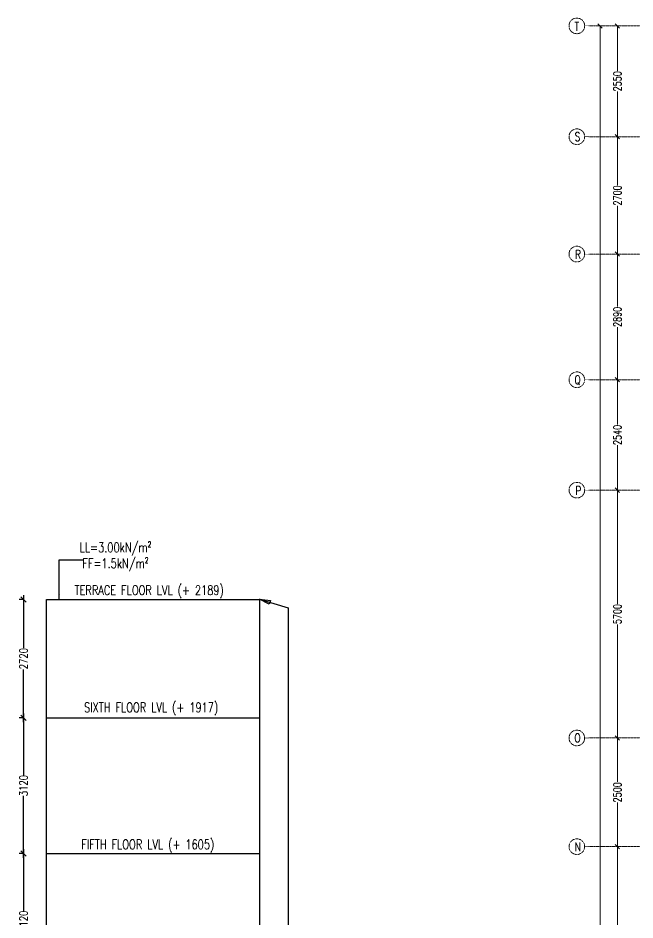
# Model space of a CAD drawing. Header units: millimetres. Extents: x -226110 to 125224, y -84 to 62581.
# Drawn here: x -6873 to 7305, y 39176 to 59922 of the extents above; entities that cross this region are included whole.
import ezdxf

# ---------------------------------------------------------------- set-up
doc = ezdxf.new("R2010")
doc.units = ezdxf.units.MM
doc.linetypes.add('CENTER', pattern=[2, 1.25, -0.25, 0.25, -0.25])
doc.linetypes.add('CENTER2', pattern=[28.575, 19.05, -3.175, 3.175, -3.175])
doc.layers.add('A-DIM-GRID', color=7, linetype='Continuous')
for name, color, linetype, lineweight in [('elevation 1', 7, 'Continuous', 20), ('Geo Text 100', 7, 'Continuous', 30), ('Geo-Dim  Sec & Plan', 250, 'Continuous', 25), ('Geo-DIM-GRID', 144, 'CENTER2', 13), ('Geo-GRID', 250, 'CENTER2', 13), ('Geo-Grid L', 250, 'CENTER', 13), ('Geo-Section Line', 84, 'Continuous', 18)]:
    doc.layers.add(name, color=color, linetype=linetype, lineweight=lineweight)
doc.styles.add('simplex', font='simplex.shx', dxfattribs={"width": 0.75})
doc.dimstyles.new('Geo1-100 Dim 100', dxfattribs={"dimtxt": 220, "dimasz": 120, "dimexe": 100, "dimexo": 0.2, "dimgap": 0.1, "dimtad": 0, "dimdec": 0, "dimdsep": 46, "dimtxsty": 'simplex', "dimblk": 'OBLIQUE', "dimcen": 5, "dimdle": 100, "dimclrd": 252, "dimclre": 250, "dimclrt": 34, "dimadec": 0, "dimazin": 0, "dimtfac": 1, "dimtdec": 0, "dimtmove": 0, "dimatfit": 3, "dimfxl": 200, "dimfxlon": 1, "dimlwd": -1, "dimlwe": -1, "dimarcsym": 0})
doc.dimstyles.new('Geo1-50 Dim 100 GRID', dxfattribs={"dimtxt": 125, "dimasz": 50, "dimexe": 0.11, "dimexo": 0.2, "dimgap": 0.1, "dimtad": 0, "dimdec": 0, "dimdsep": 46, "dimtxsty": 'simplex', "dimblk": 'ARCHTICK', "dimcen": 5, "dimdle": 11, "dimclrd": 8, "dimclre": 251, "dimclrt": 142, "dimadec": 0, "dimazin": 0, "dimtfac": 1, "dimtdec": 0, "dimtmove": 0, "dimatfit": 3, "dimldrblk": 'ARCHTICK', "dimfxl": 1, "dimlwd": 15, "dimlwe": 9, "dimarcsym": 0})

# ---------------------------------------------------------------- blocks, each defined once
blk = doc.blocks.new('_Oblique')
at = {"color": 0, "linetype": 'ByBlock', "lineweight": -2}
blk.add_line((-0.5, -0.5), (0.5, 0.5), dxfattribs=at)
blk = doc.blocks.new('*D452')
at = {"layer": 'Geo-DIM-GRID', "color": 8, "linetype": 'Continuous', "lineweight": 15, "transparency": 16777216}
for p, q in [((-11533, 49351), (-11533, 48303)), ((-11533, 46779), (-11533, 47827))]:
    blk.add_line(p, q, dxfattribs=at)
at = {"layer": 'Geo-DIM-GRID', "color": 251, "lineweight": 9, "transparency": 16777216}
for p, q in [((-11533, 49340), (-11533, 49340)), ((-11533, 46790), (-11533, 46790))]:
    blk.add_line(p, q, dxfattribs=at)
at = {"layer": 'Geo-DIM-GRID', "color": 8, "lineweight": 15, "transparency": 16777216, "xscale": 100, "yscale": 100, "zscale": 100}
for p, rotation in [((-11533, 49340), 90), ((-11533, 46790), 270)]:
    blk.add_blockref('_Oblique', p, dxfattribs=dict(at, rotation=rotation))
at = {"layer": 'Geo-DIM-GRID', "color": 142, "transparency": 16777216, "insert": (-11533, 48065), "char_height": 180, "attachment_point": 5, "rotation": 90, "style": 'simplex'}
blk.add_mtext('2550', dxfattribs=at)
blk = doc.blocks.new('_ArchTick')
at = {"color": 0, "linetype": 'ByBlock', "const_width": 0.15}
blk.add_lwpolyline([(-0.5, -0.5), (0.5, 0.5)], dxfattribs=at)
blk = doc.blocks.new('*D453')
at = {"layer": 'Geo-DIM-GRID', "color": 8, "linetype": 'Continuous', "lineweight": 15, "transparency": 16777216}
for p, q in [((-11533, 46801), (-11533, 45678)), ((-11533, 44079), (-11533, 45202))]:
    blk.add_line(p, q, dxfattribs=at)
at = {"layer": 'Geo-DIM-GRID', "color": 251, "lineweight": 9, "transparency": 16777216}
for p, q in [((-11533, 46790), (-11533, 46790)), ((-11533, 44090), (-11533, 44090))]:
    blk.add_line(p, q, dxfattribs=at)
at = {"layer": 'Geo-DIM-GRID', "color": 8, "lineweight": 15, "transparency": 16777216, "xscale": 100, "yscale": 100, "zscale": 100}
for p, rotation in [((-11533, 46790), 90), ((-11533, 44090), 270)]:
    blk.add_blockref('_Oblique', p, dxfattribs=dict(at, rotation=rotation))
at = {"layer": 'Geo-DIM-GRID', "color": 142, "transparency": 16777216, "insert": (-11533, 45440), "char_height": 180, "attachment_point": 5, "rotation": 90, "style": 'simplex'}
blk.add_mtext('2700', dxfattribs=at)
blk = doc.blocks.new('*D454')
at = {"layer": 'Geo-DIM-GRID', "color": 8, "linetype": 'Continuous', "lineweight": 15, "transparency": 16777216}
for p, q in [((-11533, 41211), (-11533, 40168)), ((-11533, 38649), (-11533, 39692))]:
    blk.add_line(p, q, dxfattribs=at)
at = {"layer": 'Geo-DIM-GRID', "color": 251, "lineweight": 9, "transparency": 16777216}
for p, q in [((-11533, 41200), (-11533, 41200)), ((-11533, 38660), (-11533, 38660))]:
    blk.add_line(p, q, dxfattribs=at)
at = {"layer": 'Geo-DIM-GRID', "color": 8, "lineweight": 15, "transparency": 16777216, "xscale": 100, "yscale": 100, "zscale": 100}
for p, rotation in [((-11533, 41200), 90), ((-11533, 38660), 270)]:
    blk.add_blockref('_Oblique', p, dxfattribs=dict(at, rotation=rotation))
at = {"layer": 'Geo-DIM-GRID', "color": 142, "transparency": 16777216, "insert": (-11533, 39930), "char_height": 180, "attachment_point": 5, "rotation": 90, "style": 'simplex'}
blk.add_mtext('2540', dxfattribs=at)
blk = doc.blocks.new('*D455')
at = {"layer": 'Geo-DIM-GRID', "color": 8, "linetype": 'Continuous', "lineweight": 15, "transparency": 16777216}
for p, q in [((-11533, 41211), (-11533, 40168)), ((-11533, 38649), (-11533, 39692))]:
    blk.add_line(p, q, dxfattribs=at)
at = {"layer": 'Geo-DIM-GRID', "color": 251, "lineweight": 9, "transparency": 16777216}
for p, q in [((-11533, 41200), (-11533, 41200)), ((-11533, 38660), (-11533, 38660))]:
    blk.add_line(p, q, dxfattribs=at)
at = {"layer": 'Geo-DIM-GRID', "color": 8, "lineweight": 15, "transparency": 16777216, "xscale": 100, "yscale": 100, "zscale": 100}
for p, rotation in [((-11533, 41200), 90), ((-11533, 38660), 270)]:
    blk.add_blockref('_Oblique', p, dxfattribs=dict(at, rotation=rotation))
at = {"layer": 'Geo-DIM-GRID', "color": 142, "transparency": 16777216, "insert": (-11533, 39930), "char_height": 180, "attachment_point": 5, "rotation": 90, "style": 'simplex'}
blk.add_mtext('2540', dxfattribs=at)
blk = doc.blocks.new('*D456')
at = {"layer": 'Geo-DIM-GRID', "color": 8, "linetype": 'Continuous', "lineweight": 15, "transparency": 16777216}
for p, q in [((-11533, 38671), (-11533, 36048)), ((-11533, 32949), (-11533, 35572))]:
    blk.add_line(p, q, dxfattribs=at)
at = {"layer": 'Geo-DIM-GRID', "color": 251, "lineweight": 9, "transparency": 16777216}
for p, q in [((-11533, 38660), (-11533, 38660)), ((-11533, 32960), (-11533, 32960))]:
    blk.add_line(p, q, dxfattribs=at)
at = {"layer": 'Geo-DIM-GRID', "color": 8, "lineweight": 15, "transparency": 16777216, "xscale": 100, "yscale": 100, "zscale": 100}
for p, rotation in [((-11533, 38660), 90), ((-11533, 32960), 270)]:
    blk.add_blockref('_Oblique', p, dxfattribs=dict(at, rotation=rotation))
at = {"layer": 'Geo-DIM-GRID', "color": 142, "transparency": 16777216, "insert": (-11533, 35810), "char_height": 180, "attachment_point": 5, "rotation": 90, "style": 'simplex'}
blk.add_mtext('5700', dxfattribs=at)
blk = doc.blocks.new('*D457')
at = {"layer": 'Geo-DIM-GRID', "color": 8, "linetype": 'Continuous', "lineweight": 15, "transparency": 16777216}
for p, q in [((-11533, 32971), (-11533, 31948)), ((-11533, 30449), (-11533, 31472))]:
    blk.add_line(p, q, dxfattribs=at)
at = {"layer": 'Geo-DIM-GRID', "color": 251, "lineweight": 9, "transparency": 16777216}
for p, q in [((-11533, 32960), (-11533, 32960)), ((-11533, 30460), (-11533, 30460))]:
    blk.add_line(p, q, dxfattribs=at)
at = {"layer": 'Geo-DIM-GRID', "color": 8, "lineweight": 15, "transparency": 16777216, "xscale": 100, "yscale": 100, "zscale": 100}
for p, rotation in [((-11533, 32960), 90), ((-11533, 30460), 270)]:
    blk.add_blockref('_Oblique', p, dxfattribs=dict(at, rotation=rotation))
at = {"layer": 'Geo-DIM-GRID', "color": 142, "transparency": 16777216, "insert": (-11533, 31710), "char_height": 180, "attachment_point": 5, "rotation": 90, "style": 'simplex'}
blk.add_mtext('2500', dxfattribs=at)
blk = doc.blocks.new('*D458')
at = {"layer": 'Geo-DIM-GRID', "color": 8, "linetype": 'Continuous', "lineweight": 15, "transparency": 16777216}
for p, q in [((-11533, 30471), (-11533, 27818)), ((-11533, 24689), (-11533, 27342))]:
    blk.add_line(p, q, dxfattribs=at)
at = {"layer": 'Geo-DIM-GRID', "color": 251, "lineweight": 9, "transparency": 16777216}
for p, q in [((-11533, 30460), (-11533, 30460)), ((-11533, 24700), (-11533, 24700))]:
    blk.add_line(p, q, dxfattribs=at)
at = {"layer": 'Geo-DIM-GRID', "color": 8, "lineweight": 15, "transparency": 16777216, "xscale": 100, "yscale": 100, "zscale": 100}
for p, rotation in [((-11533, 30460), 90), ((-11533, 24700), 270)]:
    blk.add_blockref('_Oblique', p, dxfattribs=dict(at, rotation=rotation))
at = {"layer": 'Geo-DIM-GRID', "color": 142, "transparency": 16777216, "insert": (-11533, 27580), "char_height": 180, "attachment_point": 5, "rotation": 90, "style": 'simplex'}
blk.add_mtext('5760', dxfattribs=at)
blk = doc.blocks.new('*D471')
at = {"layer": 'Geo-DIM-GRID', "color": 8, "linetype": 'Continuous', "lineweight": 15, "transparency": 16777216}
for p, q in [((-11533, 44101), (-11533, 42883)), ((-11533, 41189), (-11533, 42407))]:
    blk.add_line(p, q, dxfattribs=at)
at = {"layer": 'Geo-DIM-GRID', "color": 251, "lineweight": 9, "transparency": 16777216}
for p, q in [((-11533, 44090), (-11533, 44090)), ((-11533, 41200), (-11533, 41200))]:
    blk.add_line(p, q, dxfattribs=at)
at = {"layer": 'Geo-DIM-GRID', "color": 8, "lineweight": 15, "transparency": 16777216, "xscale": 100, "yscale": 100, "zscale": 100}
for p, rotation in [((-11533, 44090), 90), ((-11533, 41200), 270)]:
    blk.add_blockref('_Oblique', p, dxfattribs=dict(at, rotation=rotation))
at = {"layer": 'Geo-DIM-GRID', "color": 142, "transparency": 16777216, "insert": (-11533, 42645), "char_height": 180, "attachment_point": 5, "rotation": 90, "style": 'simplex'}
blk.add_mtext('2890', dxfattribs=at)
blk = doc.blocks.new('*D472')
at = {"layer": 'Geo-DIM-GRID', "color": 8, "linetype": 'Continuous', "lineweight": 15, "transparency": 16777216}
for p, q in [((-11931, 49351), (-11931, 23617)), ((-11931, -5661), (-11931, 23012))]:
    blk.add_line(p, q, dxfattribs=at)
at = {"layer": 'Geo-DIM-GRID', "color": 251, "lineweight": 9, "transparency": 16777216}
for p, q in [((-11931, 49340), (-11931, 49340)), ((-11931, -5650), (-11931, -5650))]:
    blk.add_line(p, q, dxfattribs=at)
at = {"layer": 'Geo-DIM-GRID', "color": 8, "lineweight": 15, "transparency": 16777216, "xscale": 100, "yscale": 100, "zscale": 100}
for p, rotation in [((-11931, 49340), 90), ((-11931, -5650), 270)]:
    blk.add_blockref('_Oblique', p, dxfattribs=dict(at, rotation=rotation))
at = {"layer": 'Geo-DIM-GRID', "color": 142, "transparency": 16777216, "insert": (-11931, 23315), "char_height": 180, "attachment_point": 5, "rotation": 90, "style": 'simplex'}
blk.add_mtext('54990', dxfattribs=at)
blk = doc.blocks.new('*D613')
at = {"layer": 'Geo-Dim  Sec & Plan', "color": 250, "transparency": 16777216}
for p, q in [((-6748, 40706), (-6848, 40706)), ((-6748, 37586), (-6848, 37586))]:
    blk.add_line(p, q, dxfattribs=at)
at = {"layer": 'Geo-Dim  Sec & Plan', "color": 252, "linetype": 'Continuous', "transparency": 16777216}
for p, q in [((-6748, 40806), (-6748, 39383)), ((-6748, 37486), (-6748, 38908))]:
    blk.add_line(p, q, dxfattribs=at)
at = {"layer": 'Geo-Dim  Sec & Plan', "color": 252, "transparency": 16777216, "xscale": 120, "yscale": 120, "zscale": 120}
for p, rotation in [((-6748, 40706), 90), ((-6748, 37586), 270)]:
    blk.add_blockref('_Oblique', p, dxfattribs=dict(at, rotation=rotation))
at = {"layer": 'Geo-Dim  Sec & Plan', "color": 34, "transparency": 16777216, "insert": (-6748, 39146), "char_height": 190, "attachment_point": 5, "rotation": 90, "style": 'simplex'}
blk.add_mtext('3120', dxfattribs=at)
blk = doc.blocks.new('*D614')
at = {"layer": 'Geo-Dim  Sec & Plan', "color": 250, "transparency": 16777216}
for p, q in [((-6748, 43826), (-6848, 43826)), ((-6748, 40706), (-6848, 40706))]:
    blk.add_line(p, q, dxfattribs=at)
at = {"layer": 'Geo-Dim  Sec & Plan', "color": 252, "linetype": 'Continuous', "transparency": 16777216}
for p, q in [((-6748, 43926), (-6748, 42503)), ((-6748, 40606), (-6748, 42028))]:
    blk.add_line(p, q, dxfattribs=at)
at = {"layer": 'Geo-Dim  Sec & Plan', "color": 252, "transparency": 16777216, "xscale": 120, "yscale": 120, "zscale": 120}
for p, rotation in [((-6748, 43826), 90), ((-6748, 40706), 270)]:
    blk.add_blockref('_Oblique', p, dxfattribs=dict(at, rotation=rotation))
at = {"layer": 'Geo-Dim  Sec & Plan', "color": 34, "transparency": 16777216, "insert": (-6748, 42266), "char_height": 190, "attachment_point": 5, "rotation": 90, "style": 'simplex'}
blk.add_mtext('3120', dxfattribs=at)
blk = doc.blocks.new('*D615')
at = {"layer": 'Geo-Dim  Sec & Plan', "color": 250, "transparency": 16777216}
for p, q in [((-6748, 46546), (-6848, 46546)), ((-6748, 43826), (-6848, 43826))]:
    blk.add_line(p, q, dxfattribs=at)
at = {"layer": 'Geo-Dim  Sec & Plan', "color": 252, "linetype": 'Continuous', "transparency": 16777216}
for p, q in [((-6748, 46646), (-6748, 45437)), ((-6748, 43726), (-6748, 44935))]:
    blk.add_line(p, q, dxfattribs=at)
at = {"layer": 'Geo-Dim  Sec & Plan', "color": 252, "transparency": 16777216, "xscale": 120, "yscale": 120, "zscale": 120}
for p, rotation in [((-6748, 46546), 90), ((-6748, 43826), 270)]:
    blk.add_blockref('_Oblique', p, dxfattribs=dict(at, rotation=rotation))
at = {"layer": 'Geo-Dim  Sec & Plan', "color": 34, "transparency": 16777216, "insert": (-6748, 45186), "char_height": 190, "attachment_point": 5, "rotation": 90, "style": 'simplex'}
blk.add_mtext('2720', dxfattribs=at)
blk = doc.blocks.new('GRID')
at = {"layer": 'Geo-Grid L', "ltscale": 3}
for p, q in [((-12192.8, 49339.8), (13410.8, 49339.8)), ((-12192.8, 46790), (13410.8, 46790)), ((-12192.8, 44090), (13410.8, 44090)), ((-12192.8, 41200), (13410.8, 41200)), ((-12192.8, 38660.1), (13410.8, 38660.1)), ((-12192.8, 32960.1), (13410.8, 32960.1)), ((-12192.8, 30460.1), (13410.8, 30460.1))]:
    blk.add_line(p, q, dxfattribs=at)
at = {"layer": 'Geo-Grid L', "color": 1, "const_width": 10}
for points in [[(-12285.7, 49339.8), (-12192.8, 49339.8)], [(-12285.7, 46790), (-12192.8, 46790)], [(-12285.7, 44090), (-12192.8, 44090)], [(-12285.7, 41200), (-12192.8, 41200)], [(-12285.7, 38660.1), (-12192.8, 38660.1)], [(-12285.7, 32960.1), (-12192.8, 32960.1)], [(-12285.7, 30460.1), (-12192.8, 30460.1)]]:
    blk.add_lwpolyline(points, dxfattribs=at)
at = {"layer": 'Geo-Grid L', "color": 2}
for centre in [(-12465.7, 49339.8), (-12465.7, 46790), (-12465.7, 44090), (-12465.7, 41200), (-12465.7, 38660.1), (-12465.7, 32960.1), (-12465.7, 30460.1)]:
    blk.add_circle(centre, 180, dxfattribs=at).dxf.unprotected_set("ltscale", 0)
at = {"layer": 'Geo-Grid L', "color": 7, "style": 'simplex', "width": 0.75}
for s, p in [('T', (-12514.7, 49227)), ('S', (-12514.3, 46691.3)), ('R', (-12503.7, 43981.9)), ('Q', (-12518.6, 41098.5)), ('P', (-12498.9, 38548.8)), ('O', (-12520.4, 32861.4)), ('N', (-12515.4, 30357.5))]:
    blk.add_text(s, height=200, dxfattribs=at).set_placement(p)
at = {"layer": 'Geo-DIM-GRID'}
dim = blk.add_linear_dim(base=(-11931.1, -5650), p1=(-11931.1, 49339.8), p2=(-11931.1, -5650), angle=90, dimstyle='Geo1-50 Dim 100 GRID', override={"dimtxt": 180, "dimasz": 100, "dimblk1": 'Oblique', "dimblk2": 'Oblique', "dimsah": 1}, dxfattribs=at)
dim.commit()
dim.dimension.update_dxf_attribs({"geometry": '*D472', "text_midpoint": (-11931.1, 23314.7), "dimtype": 128})
for base, p1, p2, angle, picture, middle in [((-11533.5, 46790), (-11533.5, 49339.8), (-11533.5, 46790), 90, '*D452', (-11533.5, 48064.9)), ((-11533.5, 44090), (-11533.5, 46790), (-11533.5, 44090), 90, '*D453', (-11533.5, 45440)), ((-11533.5, 44090), (-11533.5, 41200), (-11533.5, 44090), 270, '*D471', (-11533.5, 42645)), ((-11533.5, 41200), (-11533.5, 38660.1), (-11533.5, 41200), 90, '*D454', (-11533.5, 39930)), ((-11533.5, 38660.1), (-11533.5, 41200), (-11533.5, 38660.1), 90, '*D455', (-11533.5, 39930)), ((-11533.5, 32960.1), (-11533.5, 38660.1), (-11533.5, 32960.1), 90, '*D456', (-11533.5, 35810.1)), ((-11533.5, 30460.1), (-11533.5, 32960.1), (-11533.5, 30460.1), 90, '*D457', (-11533.5, 31710.1)), ((-11533.5, 24700), (-11533.5, 30460.1), (-11533.5, 24700), 90, '*D458', (-11533.5, 27580))]:
    dim = blk.add_linear_dim(base=base, p1=p1, p2=p2, angle=angle, dimstyle='Geo1-50 Dim 100 GRID', override={"dimtxt": 180, "dimasz": 100, "dimblk1": 'Oblique', "dimblk2": 'Oblique', "dimsah": 1}, dxfattribs=at)
    dim.commit()
    dim.dimension.update_dxf_attribs({"geometry": picture, "text_midpoint": middle})

msp = doc.modelspace()

# ---------------------------------------------------------------- linework, layer by layer
at = {"layer": 'Geo-Section Line', "lineweight": 25}
for p, q in [((-6222.2, 43825.8), (-1326, 43825.8)), ((-6222.2, 40705.8), (-1326, 40705.8))]:
    msp.add_line(p, q, dxfattribs=at)
msp.add_lwpolyline([(-6222.2, 46545.8), (-1326, 46545.8), (-1326, 18285.8), (-6222.2, 18285.8)], close=True, dxfattribs=at)

# ---------------------------------------------------------------- block references
at = {"layer": 'Geo-GRID'}
msp.add_blockref('GRID', (18435.1, 10401.7), dxfattribs=at)

# ---------------------------------------------------------------- texts
at = {"layer": 'elevation 1', "style": 'simplex', "width": 0.75}
for s, p in [('  TERRACE FLOOR LVL (+ 2189)', (-5799.5, 46650.3)), ('  SIXTH FLOOR LVL (+ 1917)', (-5581.9, 43955.8)), ('FIFTH FLOOR LVL (+ 1605)', (-5417.9, 40803.7))]:
    msp.add_text(s, height=220, dxfattribs=at).set_placement(p)
at = {"layer": 'Geo Text 100', "insert": (-6860.7, 47855.6), "char_height": 220, "width": 4452.785, "attachment_point": 1, "style": 'simplex'}
msp.add_mtext('\\pxqc;LL=3.00kN/m²\\PFF=1.5kN/m²\\P ', dxfattribs=at)

# ---------------------------------------------------------------- dimensions: what is measured, and where the dimension line sits
at = {"layer": 'Geo-Dim  Sec & Plan'}
for base, p1, p2, angle, picture, middle in [((-6748.4, 43825.8), (-6748.4, 46545.8), (-6748.4, 43825.8), 270, '*D615', (-6748.4, 45185.8)), ((-6748.4, 43825.8), (-6748.4, 40705.8), (-6748.4, 43825.8), 90, '*D614', (-6748.4, 42265.8)), ((-6748.4, 37585.8), (-6748.4, 40705.8), (-6748.4, 37585.8), 270, '*D613', (-6748.4, 39145.8))]:
    dim = msp.add_linear_dim(base=base, p1=p1, p2=p2, angle=angle, dimstyle='Geo1-100 Dim 100', override={"dimtxt": 190}, dxfattribs=at)
    dim.commit()
    dim.dimension.update_dxf_attribs({"geometry": picture, "text_midpoint": middle})

# ---------------------------------------------------------------- leaders
msp.add_leader([(-1325.7, 46553.8), (-665.7, 46353.8), (-665.7, 36948), (-85.7, 36468)], dimstyle='Geo1-100 Dim 100', override={"dimasz": 250, "dimldrblk": 'ClosedBlank'})
at = {"layer": 'A-DIM-GRID'}
msp.add_leader([(-5931.3, 46545.8), (-5931.3, 47456.9), (-5359.1, 47456.9)], dimstyle='Geo1-100 Dim 100', override={"dimtxt": 190}, dxfattribs=at)

doc.saveas('drawing.dxf')
